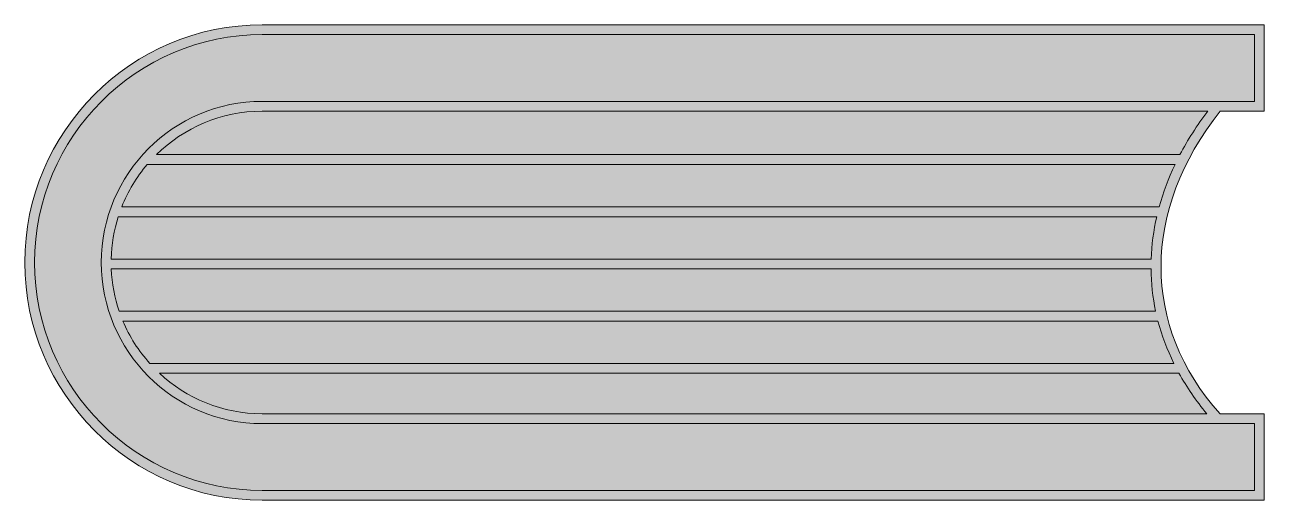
# Model space of a CAD drawing. Header units: inches. Extents: x 0.39 to 3.54, y -2.6 to -1.39.
import ezdxf

# ---------------------------------------------------------------- set-up
doc = ezdxf.new("R2010")
doc.units = ezdxf.units.IN
doc.header["$MEASUREMENT"] = 0
doc.layers.add('Book', color=7, linetype='Continuous', lineweight=0)

msp = doc.modelspace()

# ---------------------------------------------------------------- hatches: boundary and pattern name
at = {"layer": 'Book', "true_color": 0xf8e0c5, "transparency": 33554687}
h = msp.add_hatch(color=254, dxfattribs=at)
h.dxf.hatch_style = 2
edge = h.paths.add_edge_path()
edge.add_spline(control_points=[(3.4317, -1.612), (3.4317, -1.612), (3.5436, -1.612), (3.5436, -1.612), (3.5436, -1.612), (3.5436, -1.3926), (3.5436, -1.3926), (3.5436, -1.3926), (0.9963, -1.3926), (0.9963, -1.3926), (0.6634, -1.3926), (0.3926, -1.6634), (0.3926, -1.9963), (0.3926, -2.3292), (0.6634, -2.6), (0.9963, -2.6), (0.9963, -2.6), (3.5436, -2.6), (3.5436, -2.6), (3.5436, -2.6), (3.5436, -2.3806), (3.5436, -2.3806), (3.5436, -2.3806), (3.4312, -2.3806), (3.4312, -2.3806), (3.231, -2.1574), (3.2312, -1.8639), (3.4317, -1.612)], knot_values=[0, 0, 0, 0, 1, 1, 1, 2, 2, 2, 3, 3, 3, 4, 4, 4, 5, 5, 5, 6, 6, 6, 7, 7, 7, 8, 8, 8, 9, 9, 9, 9], degree=3, periodic=0)
at = {"layer": 'Book', "true_color": 0x333333, "transparency": 33554687}
h = msp.add_hatch(color=250, dxfattribs=at)
h.dxf.hatch_style = 2
edge = h.paths.add_edge_path()
edge.add_spline(control_points=[(0.9963, -2.3806), (0.8954, -2.3806), (0.8035, -2.3414), (0.7349, -2.2776), (0.7349, -2.2776), (3.3269, -2.2776), (3.3269, -2.2776), (3.3465, -2.3131), (3.3702, -2.3475), (3.398, -2.3806), (3.398, -2.3806), (0.9963, -2.3806), (0.9963, -2.3806)], knot_values=[0, 0, 0, 0, 1, 1, 1, 2, 2, 2, 3, 3, 3, 4, 4, 4, 4], degree=3, periodic=0)
edge = h.paths.add_edge_path()
edge.add_spline(control_points=[(3.5186, -2.575), (3.5186, -2.575), (0.9963, -2.575), (0.9963, -2.575), (0.6772, -2.575), (0.4176, -2.3154), (0.4176, -1.9963), (0.4176, -1.6772), (0.6772, -1.4176), (0.9963, -1.4176), (0.9963, -1.4176), (3.5186, -1.4176), (3.5186, -1.4176), (3.5186, -1.4176), (3.5186, -1.587), (3.5186, -1.587), (3.5186, -1.587), (0.9963, -1.587), (0.9963, -1.587), (0.7706, -1.587), (0.587, -1.7706), (0.587, -1.9963), (0.587, -2.222), (0.7706, -2.4056), (0.9963, -2.4056), (0.9963, -2.4056), (3.5186, -2.4056), (3.5186, -2.4056), (3.5186, -2.4056), (3.5186, -2.575), (3.5186, -2.575)], knot_values=[0, 0, 0, 0, 1, 1, 1, 2, 2, 2, 3, 3, 3, 4, 4, 4, 5, 5, 5, 6, 6, 6, 7, 7, 7, 8, 8, 8, 9, 9, 9, 10, 10, 10, 10], degree=3, periodic=0)
edge = h.paths.add_edge_path()
edge.add_spline(control_points=[(3.3294, -1.7224), (3.3294, -1.7224), (0.7271, -1.7224), (0.7271, -1.7224), (0.7965, -1.6542), (0.8915, -1.612), (0.9963, -1.612), (0.9963, -1.612), (3.4, -1.612), (3.4, -1.612), (3.3726, -1.6481), (3.349, -1.685), (3.3294, -1.7224)], knot_values=[0, 0, 0, 0, 1, 1, 1, 2, 2, 2, 3, 3, 3, 4, 4, 4, 4], degree=3, periodic=0)
edge = h.paths.add_edge_path()
edge.add_spline(control_points=[(0.7039, -1.7474), (0.7039, -1.7474), (3.3169, -1.7474), (3.3169, -1.7474), (3.3, -1.783), (3.2866, -1.8189), (3.2767, -1.855), (3.2767, -1.855), (0.6391, -1.855), (0.6391, -1.855), (0.6547, -1.8155), (0.6767, -1.7792), (0.7039, -1.7474)], knot_values=[0, 0, 0, 0, 1, 1, 1, 2, 2, 2, 3, 3, 3, 4, 4, 4, 4], degree=3, periodic=0)
edge = h.paths.add_edge_path()
edge.add_spline(control_points=[(3.2561, -1.9875), (3.2561, -1.9875), (0.6122, -1.9875), (0.6122, -1.9875), (0.6131, -1.9501), (0.6192, -1.914), (0.6301, -1.88), (0.6301, -1.88), (3.2704, -1.88), (3.2704, -1.88), (3.2622, -1.9158), (3.2574, -1.9518), (3.2561, -1.9875)], knot_values=[0, 0, 0, 0, 1, 1, 1, 2, 2, 2, 3, 3, 3, 4, 4, 4, 4], degree=3, periodic=0)
edge = h.paths.add_edge_path()
edge.add_spline(control_points=[(0.6326, -2.12), (0.621, -2.0861), (0.614, -2.05), (0.6124, -2.0125), (0.6124, -2.0125), (3.2558, -2.0125), (3.2558, -2.0125), (3.2561, -2.0487), (3.2601, -2.0846), (3.2676, -2.12), (3.2676, -2.12), (0.6326, -2.12), (0.6326, -2.12)], knot_values=[0, 0, 0, 0, 1, 1, 1, 2, 2, 2, 3, 3, 3, 4, 4, 4, 4], degree=3, periodic=0)
edge = h.paths.add_edge_path()
edge.add_spline(control_points=[(0.7103, -2.2526), (0.6819, -2.221), (0.6587, -2.1847), (0.642, -2.145), (0.642, -2.145), (3.2735, -2.145), (3.2735, -2.145), (3.283, -2.1816), (3.2965, -2.2176), (3.3138, -2.2526), (3.3138, -2.2526), (0.7103, -2.2526), (0.7103, -2.2526)], knot_values=[0, 0, 0, 0, 1, 1, 1, 2, 2, 2, 3, 3, 3, 4, 4, 4, 4], degree=3, periodic=0)
edge = h.paths.add_edge_path()
edge.add_spline(control_points=[(3.4317, -1.612), (3.4317, -1.612), (3.5436, -1.612), (3.5436, -1.612), (3.5436, -1.612), (3.5436, -1.3926), (3.5436, -1.3926), (3.5436, -1.3926), (0.9963, -1.3926), (0.9963, -1.3926), (0.6634, -1.3926), (0.3926, -1.6634), (0.3926, -1.9963), (0.3926, -2.3292), (0.6634, -2.6), (0.9963, -2.6), (0.9963, -2.6), (3.5436, -2.6), (3.5436, -2.6), (3.5436, -2.6), (3.5436, -2.3806), (3.5436, -2.3806), (3.5436, -2.3806), (3.4312, -2.3806), (3.4312, -2.3806), (3.231, -2.1574), (3.2312, -1.8639), (3.4317, -1.612)], knot_values=[0, 0, 0, 0, 1, 1, 1, 2, 2, 2, 3, 3, 3, 4, 4, 4, 5, 5, 5, 6, 6, 6, 7, 7, 7, 8, 8, 8, 9, 9, 9, 9], degree=3, periodic=0)

# ---------------------------------------------------------------- linework, layer by layer
at = {"layer": 'Book'}
for points, knots in [([(3.4317, -1.612), (3.4317, -1.612), (3.5436, -1.612), (3.5436, -1.612), (3.5436, -1.612), (3.5436, -1.3926), (3.5436, -1.3926), (3.5436, -1.3926), (0.9963, -1.3926), (0.9963, -1.3926), (0.6634, -1.3926), (0.3926, -1.6634), (0.3926, -1.9963), (0.3926, -2.3292), (0.6634, -2.6), (0.9963, -2.6), (0.9963, -2.6), (3.5436, -2.6), (3.5436, -2.6), (3.5436, -2.6), (3.5436, -2.3806), (3.5436, -2.3806), (3.5436, -2.3806), (3.4312, -2.3806), (3.4312, -2.3806), (3.231, -2.1574), (3.2312, -1.8639), (3.4317, -1.612)], [0, 0, 0, 0, 1, 1, 1, 2, 2, 2, 3, 3, 3, 4, 4, 4, 5, 5, 5, 6, 6, 6, 7, 7, 7, 8, 8, 8, 9, 9, 9, 9]), ([(3.4317, -1.612), (3.4317, -1.612), (3.5436, -1.612), (3.5436, -1.612), (3.5436, -1.612), (3.5436, -1.3926), (3.5436, -1.3926), (3.5436, -1.3926), (0.9963, -1.3926), (0.9963, -1.3926), (0.6634, -1.3926), (0.3926, -1.6634), (0.3926, -1.9963), (0.3926, -2.3292), (0.6634, -2.6), (0.9963, -2.6), (0.9963, -2.6), (3.5436, -2.6), (3.5436, -2.6), (3.5436, -2.6), (3.5436, -2.3806), (3.5436, -2.3806), (3.5436, -2.3806), (3.4312, -2.3806), (3.4312, -2.3806), (3.231, -2.1574), (3.2312, -1.8639), (3.4317, -1.612)], [0, 0, 0, 0, 1, 1, 1, 2, 2, 2, 3, 3, 3, 4, 4, 4, 5, 5, 5, 6, 6, 6, 7, 7, 7, 8, 8, 8, 9, 9, 9, 9]), ([(3.5186, -2.575), (3.5186, -2.575), (0.9963, -2.575), (0.9963, -2.575), (0.6772, -2.575), (0.4176, -2.3154), (0.4176, -1.9963), (0.4176, -1.6772), (0.6772, -1.4176), (0.9963, -1.4176), (0.9963, -1.4176), (3.5186, -1.4176), (3.5186, -1.4176), (3.5186, -1.4176), (3.5186, -1.587), (3.5186, -1.587), (3.5186, -1.587), (0.9963, -1.587), (0.9963, -1.587), (0.7706, -1.587), (0.587, -1.7706), (0.587, -1.9963), (0.587, -2.222), (0.7706, -2.4056), (0.9963, -2.4056), (0.9963, -2.4056), (3.5186, -2.4056), (3.5186, -2.4056), (3.5186, -2.4056), (3.5186, -2.575), (3.5186, -2.575)], [0, 0, 0, 0, 1, 1, 1, 2, 2, 2, 3, 3, 3, 4, 4, 4, 5, 5, 5, 6, 6, 6, 7, 7, 7, 8, 8, 8, 9, 9, 9, 10, 10, 10, 10]), ([(3.3294, -1.7224), (3.3294, -1.7224), (0.7271, -1.7224), (0.7271, -1.7224), (0.7965, -1.6542), (0.8915, -1.612), (0.9963, -1.612), (0.9963, -1.612), (3.4, -1.612), (3.4, -1.612), (3.3726, -1.6481), (3.349, -1.685), (3.3294, -1.7224)], [0, 0, 0, 0, 1, 1, 1, 2, 2, 2, 3, 3, 3, 4, 4, 4, 4]), ([(0.7039, -1.7474), (0.7039, -1.7474), (3.3169, -1.7474), (3.3169, -1.7474), (3.3, -1.783), (3.2866, -1.8189), (3.2767, -1.855), (3.2767, -1.855), (0.6391, -1.855), (0.6391, -1.855), (0.6547, -1.8155), (0.6767, -1.7792), (0.7039, -1.7474)], [0, 0, 0, 0, 1, 1, 1, 2, 2, 2, 3, 3, 3, 4, 4, 4, 4]), ([(3.2561, -1.9875), (3.2561, -1.9875), (0.6122, -1.9875), (0.6122, -1.9875), (0.6131, -1.9501), (0.6192, -1.914), (0.6301, -1.88), (0.6301, -1.88), (3.2704, -1.88), (3.2704, -1.88), (3.2622, -1.9158), (3.2574, -1.9518), (3.2561, -1.9875)], [0, 0, 0, 0, 1, 1, 1, 2, 2, 2, 3, 3, 3, 4, 4, 4, 4]), ([(0.6326, -2.12), (0.621, -2.0861), (0.614, -2.05), (0.6124, -2.0125), (0.6124, -2.0125), (3.2558, -2.0125), (3.2558, -2.0125), (3.2561, -2.0487), (3.2601, -2.0846), (3.2676, -2.12), (3.2676, -2.12), (0.6326, -2.12), (0.6326, -2.12)], [0, 0, 0, 0, 1, 1, 1, 2, 2, 2, 3, 3, 3, 4, 4, 4, 4]), ([(0.7103, -2.2526), (0.6819, -2.221), (0.6587, -2.1847), (0.642, -2.145), (0.642, -2.145), (3.2735, -2.145), (3.2735, -2.145), (3.283, -2.1816), (3.2965, -2.2176), (3.3138, -2.2526), (3.3138, -2.2526), (0.7103, -2.2526), (0.7103, -2.2526)], [0, 0, 0, 0, 1, 1, 1, 2, 2, 2, 3, 3, 3, 4, 4, 4, 4]), ([(0.9963, -2.3806), (0.8954, -2.3806), (0.8035, -2.3414), (0.7349, -2.2776), (0.7349, -2.2776), (3.3269, -2.2776), (3.3269, -2.2776), (3.3465, -2.3131), (3.3702, -2.3475), (3.398, -2.3806), (3.398, -2.3806), (0.9963, -2.3806), (0.9963, -2.3806)], [0, 0, 0, 0, 1, 1, 1, 2, 2, 2, 3, 3, 3, 4, 4, 4, 4])]:
    msp.add_open_spline(points, degree=3, knots=knots, dxfattribs=at)

doc.saveas('drawing.dxf')
